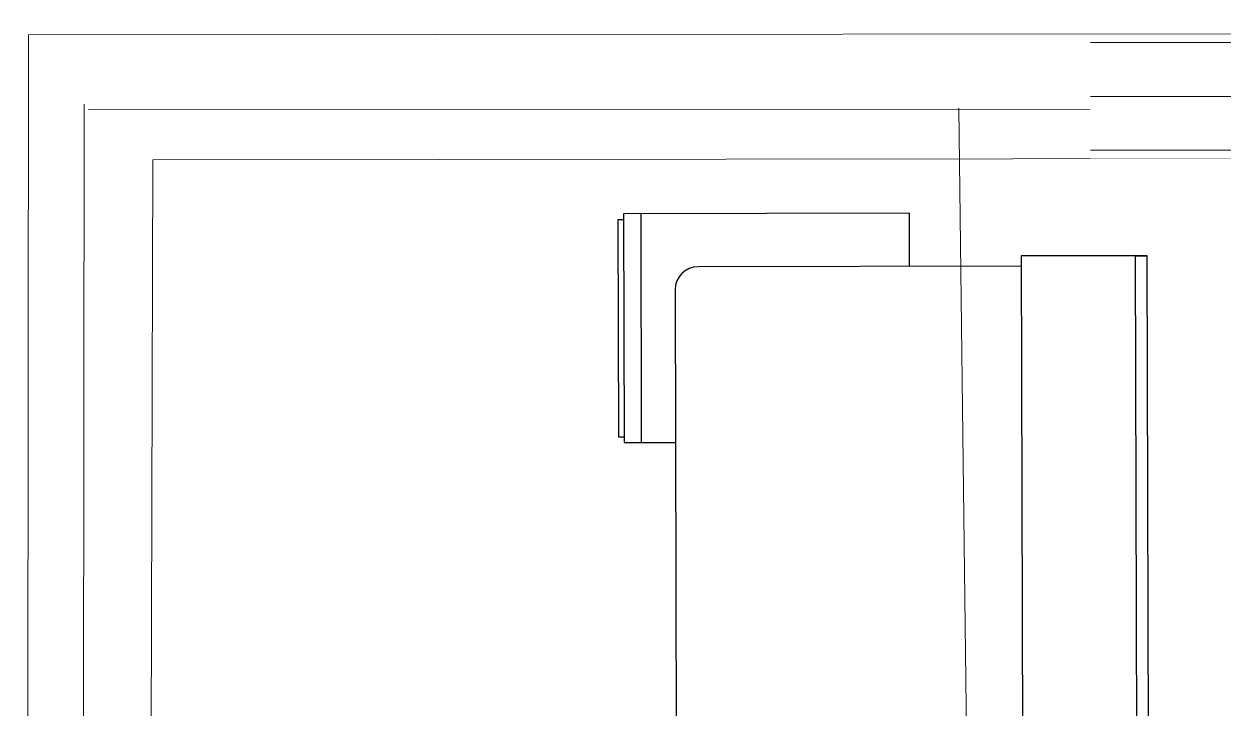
# Model space of a CAD drawing. Header units: inches. Extents: x 164.3 to 247.9, y 15.6 to 56.7.
# Drawn here: x 209.254 to 210.901, y 44.509 to 45.448 of the extents above; entities that cross this region are included whole.
import ezdxf

# ---------------------------------------------------------------- set-up
doc = ezdxf.new("R2010")
doc.units = ezdxf.units.IN
doc.header["$MEASUREMENT"] = 0
doc.set_wipeout_variables(frame=1)
doc.layers.get('0').update_dxf_attribs({"lineweight": 0})
for name, color, linetype, lineweight in [('WALL 1 100', 250, 'Continuous', 9), ('окно', 7, 'Continuous', 9), ('провода', 1, 'Continuous', 5)]:
    doc.layers.add(name, color=color, linetype=linetype, lineweight=lineweight)

# ---------------------------------------------------------------- blocks, each defined once
blk = doc.blocks.new('*U37')
blk.add_wipeout([(-69.25, 69.81), (69.25, 69.81), (69.25, -5), (-69.25, -5)]).dxf.layer = 'окно'
at = {"layer": 'окно'}
for p, q in [((-69.25, 64.81), (69.25, 64.81)), ((-69.25, 32.41), (69.25, 32.41)), ((-69.25, 0), (69.25, 0))]:
    blk.add_line(p, q, dxfattribs=at)

msp = doc.modelspace()

# ---------------------------------------------------------------- linework, layer by layer
at = {"color": 7, "linetype": 'ByBlock', "lineweight": -2}
for p, q in [((210.0769, 45.1795), (210.0691, 45.1795)), ((210.0691, 45.1795), (210.0698, 44.8813)), ((210.4692, 45.1883), (210.0769, 45.1874)), ((210.0769, 45.1874), (210.0769, 45.1795)), ((210.0769, 45.1874), (210.0776, 44.8735)), ((210.1004, 45.1874), (210.1012, 44.8736)), ((210.4694, 45.1156), (210.4692, 45.1883)), ((210.7796, 45.1305), (210.6226, 45.1301)), ((210.7796, 45.1301), (210.6226, 45.1297)), ((210.6226, 45.1301), (210.6245, 44.3454)), ((210.7798, 45.1298), (210.6229, 45.1294)), ((210.7796, 45.1305), (210.7952, 45.1306)), ((210.7815, 44.3458), (210.7796, 45.1305)), ((210.7796, 45.1301), (210.7953, 45.1301)), ((210.7798, 45.1298), (210.7955, 45.1298)), ((210.7952, 45.1306), (210.7971, 44.3458)), ((210.6226, 45.1159), (210.179, 45.1149)), ((210.1477, 45.0834), (210.1506, 43.8906)), ((210.0698, 44.8813), (210.0776, 44.8813)), ((210.0776, 44.8735), (210.1482, 44.8737))]:
    msp.add_line(p, q, dxfattribs=at)
msp.add_arc((210.1791, 45.0835), 0.0314, 90.1388, 180.1388, dxfattribs=at)
at = {"layer": 'WALL 1 100', "color": 0}
for p, q in [((209.2601, 45.4332), (209.254, 37.2127)), ((209.431, 45.2615), (209.4193, 41.4311))]:
    msp.add_line(p, q, dxfattribs=at)
for points in [[(209.2601, 45.4332), (228.0674, 45.4482)], [(209.431, 45.2615), (222.0197, 45.2765)]]:
    msp.add_lwpolyline(points, dxfattribs=at)
at = {"layer": 'провода', "color": 1}
for p, q in [((209.3321, 41.3051), (209.3366, 45.3383)), ((209.3422, 45.3306), (220.7846, 45.3283)), ((210.5483, 44.3888), (210.5372, 45.3325))]:
    msp.add_line(p, q, dxfattribs=at)

# ---------------------------------------------------------------- next in the draw order: block references
at = {"layer": 'провода', "color": 7, "linetype": 'ByBlock', "lineweight": 0, "xscale": 0.002281724290510919, "yscale": 0.002281724290510919, "zscale": 0.002281724290510919}
msp.add_blockref('*U37', (210.8755, 45.2749), dxfattribs=at)

doc.saveas('drawing.dxf')
